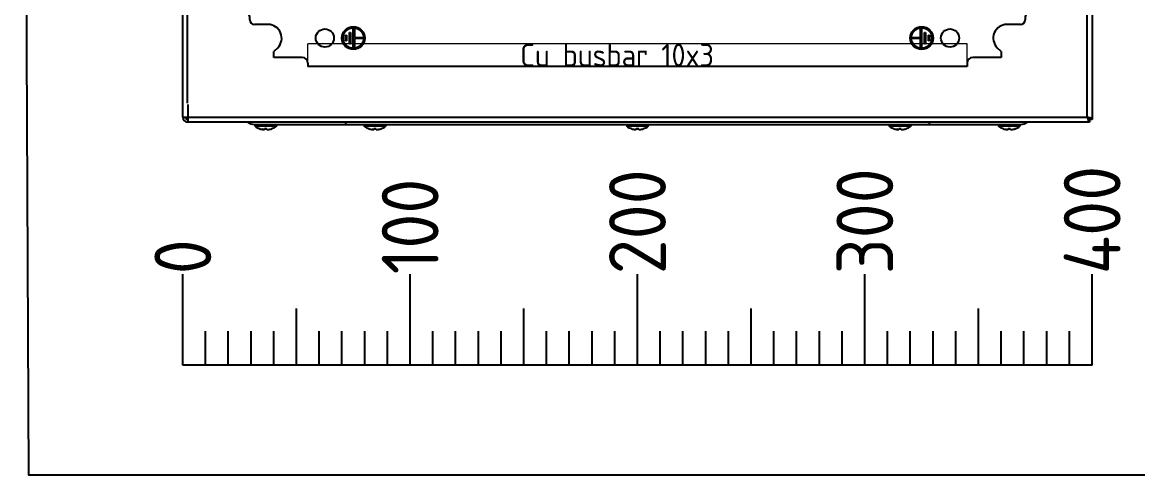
# Model space of a CAD drawing. Header units: millimetres. Extents: x 46697 to 52144, y 25488 to 34806.
# Drawn here: x 47978.3 to 48468.9, y 29307.1 to 29506.3 of the extents above; entities that cross this region are included whole.
import ezdxf
from ezdxf.enums import TextEntityAlignment as Align

# ---------------------------------------------------------------- set-up
doc = ezdxf.new("R2010")
doc.units = ezdxf.units.MM
doc.layers.add('! NO PLOT !', color=7, linetype='Continuous', true_color=0xff75dd, plot=False)
doc.layers.add('000-PI-Oprema', color=30, linetype='Continuous', lineweight=5)
doc.layers.add('000-PI-ORMAR', color=51, linetype='Continuous')
doc.layers.add('AUT_TEXT', color=7, linetype='Continuous')
doc.styles.add('PI0', font='isocpeur.ttf', dxfattribs={"width": 0.9})

# ---------------------------------------------------------------- blocks, each defined once
blk = doc.blocks.new('*U257')
at = {"layer": '000-PI-Oprema', "ltscale": 0.25}
for p, q in [((0, -3), (0, 7)), ((290, 7), (0, 7)), ((290, -3), (290, 7)), ((290, -3), (0, -3))]:
    blk.add_line(p, q, dxfattribs=at)
blk = doc.blocks.new('NSYMM43')
at = {"layer": '000-PI-ORMAR'}
for p, q in [((50834.11, 29694.11), (51033.11, 29694.11)), ((50829.11, 29689.61), (50829.61, 29689.61)), ((51037.61, 29689.61), (51038.11, 29689.61)), ((50827.11, 29681.61), (50827.11, 29687.61)), ((51040.11, 29687.61), (51040.11, 29681.61)), ((50812.61, 29666.61), (50812.61, 29679.11)), ((50812.61, 29679.11), (50815.13, 29679.11)), ((50816.87, 29677.36), (50815.13, 29679.11)), ((51052.1, 29679.11), (51050.36, 29677.36)), ((51052.1, 29679.11), (51054.61, 29679.11)), ((51054.61, 29679.11), (51054.61, 29666.61)), ((50808.61, 29374.11), (50808.61, 29664.11)), ((50810.11, 29664.11), (50808.61, 29664.11)), ((51057.11, 29664.11), (51058.61, 29664.11)), ((51058.61, 29664.11), (51058.61, 29374.11)), ((50818.61, 29645.36), (50818.61, 29645.86)), ((50818.61, 29645.86), (50823.61, 29645.86)), ((50823.61, 29645.36), (50818.61, 29645.36)), ((50819.86, 29647.11), (50819.86, 29647.61)), ((50819.86, 29647.61), (50822.36, 29647.61)), ((50822.36, 29647.11), (50819.86, 29647.11)), ((50822.36, 29647.61), (50822.36, 29647.11)), ((50823.61, 29645.86), (50823.61, 29645.36)), ((51043.61, 29645.36), (51043.61, 29645.86)), ((51043.61, 29645.86), (51048.61, 29645.86)), ((51048.61, 29645.36), (51043.61, 29645.36)), ((51044.86, 29647.11), (51044.86, 29647.61)), ((51044.86, 29647.61), (51047.36, 29647.61)), ((51047.36, 29647.11), (51044.86, 29647.11)), ((51047.36, 29647.61), (51047.36, 29647.11)), ((51048.61, 29645.86), (51048.61, 29645.36)), ((50817.11, 29643.61), (50817.11, 29644.11)), ((50817.11, 29644.11), (50825.11, 29644.11)), ((50820.86, 29643.61), (50817.11, 29643.61)), ((50820.86, 29640.11), (50820.86, 29643.61)), ((50821.36, 29640.11), (50820.86, 29640.11)), ((50821.36, 29643.61), (50821.36, 29640.11)), ((50825.11, 29643.61), (50821.36, 29643.61)), ((50825.11, 29644.11), (50825.11, 29643.61)), ((51042.11, 29643.61), (51042.11, 29644.11)), ((51042.11, 29644.11), (51050.11, 29644.11)), ((51045.86, 29643.61), (51042.11, 29643.61)), ((51045.86, 29640.11), (51045.86, 29643.61)), ((51046.36, 29640.11), (51045.86, 29640.11)), ((51046.36, 29643.61), (51046.36, 29640.11)), ((51050.11, 29643.61), (51046.36, 29643.61)), ((51050.11, 29644.11), (51050.11, 29643.61)), ((50817.11, 29394.11), (50817.11, 29394.61)), ((50817.11, 29394.61), (50820.86, 29394.61)), ((50820.86, 29398.11), (50821.36, 29398.11)), ((50820.86, 29394.61), (50820.86, 29398.11)), ((50821.36, 29398.11), (50821.36, 29394.61)), ((50821.36, 29394.61), (50825.11, 29394.61)), ((50825.11, 29394.61), (50825.11, 29394.11)), ((51042.11, 29394.61), (51045.86, 29394.61)), ((51042.11, 29394.11), (51042.11, 29394.61)), ((51045.86, 29398.11), (51046.36, 29398.11)), ((51045.86, 29394.61), (51045.86, 29398.11)), ((51046.36, 29398.11), (51046.36, 29394.61)), ((51046.36, 29394.61), (51050.11, 29394.61)), ((51050.11, 29394.61), (51050.11, 29394.11)), ((50825.11, 29394.11), (50817.11, 29394.11)), ((50818.61, 29392.36), (50818.61, 29392.86)), ((50818.61, 29392.86), (50823.61, 29392.86)), ((50823.61, 29392.36), (50818.61, 29392.36)), ((50819.86, 29391.11), (50822.36, 29391.11)), ((50819.86, 29390.61), (50819.86, 29391.11)), ((50822.36, 29390.61), (50819.86, 29390.61)), ((50822.36, 29391.11), (50822.36, 29390.61)), ((50823.61, 29392.86), (50823.61, 29392.36)), ((51050.11, 29394.11), (51042.11, 29394.11)), ((51043.61, 29392.86), (51048.61, 29392.86)), ((51043.61, 29392.36), (51043.61, 29392.86)), ((51048.61, 29392.36), (51043.61, 29392.36)), ((51044.86, 29391.11), (51047.36, 29391.11)), ((51044.86, 29390.61), (51044.86, 29391.11)), ((51047.36, 29390.61), (51044.86, 29390.61)), ((51047.36, 29391.11), (51047.36, 29390.61)), ((51048.61, 29392.86), (51048.61, 29392.36)), ((50810.11, 29374.11), (50808.61, 29374.11)), ((50812.61, 29359.11), (50812.61, 29371.61)), ((51054.61, 29371.61), (51054.61, 29359.11)), ((51057.11, 29374.11), (51058.61, 29374.11)), ((50815.13, 29359.11), (50816.87, 29360.85)), ((51050.36, 29360.85), (51052.1, 29359.11)), ((50815.13, 29359.11), (50812.61, 29359.11)), ((50827.11, 29350.61), (50827.11, 29356.61)), ((51040.11, 29356.61), (51040.11, 29350.61)), ((51054.61, 29359.11), (51052.1, 29359.11)), ((50829.61, 29348.61), (50829.11, 29348.61)), ((51038.11, 29348.61), (51037.61, 29348.61)), ((51033.11, 29344.11), (50834.11, 29344.11))]:
    blk.add_line(p, q, dxfattribs=at)
for centre, radius in [((50821.11, 29656.61), 4), ((51046.11, 29656.61), 4), ((50821.11, 29644.11), 5), ((50821.11, 29644.11), 4.5), ((51046.11, 29644.11), 5), ((51046.11, 29644.11), 4.5), ((50821.11, 29394.11), 5), ((50821.11, 29394.11), 4.5), ((51046.11, 29394.11), 5), ((51046.11, 29394.11), 4.5), ((50821.11, 29381.61), 4), ((51046.11, 29381.61), 4)]:
    blk.add_circle(centre, radius, dxfattribs=at)
for centre, radius, start, end in [((50829.61, 29694.11), 4.5, 270, 0), ((51037.61, 29694.11), 4.5, 180, 270), ((50829.11, 29687.61), 2, 90, 180), ((51038.11, 29687.61), 2, 0, 90), ((50821.11, 29681.61), 6, 225, 0), ((51046.11, 29681.61), 6, 180, 315), ((50810.11, 29666.61), 2.5, 270, 0), ((51057.11, 29666.61), 2.5, 180, 270), ((50810.11, 29371.61), 2.5, 0, 90), ((51057.11, 29371.61), 2.5, 90, 180), ((50821.11, 29356.61), 6, 0, 135), ((51046.11, 29356.61), 6, 45, 180), ((50829.11, 29350.61), 2, 180, 270), ((51038.11, 29350.61), 2, 270, 0), ((50829.61, 29344.11), 4.5, 0, 90), ((51037.61, 29344.11), 4.5, 90, 180)]:
    blk.add_arc(centre, radius, start, end, dxfattribs=at)

msp = doc.modelspace()

# ---------------------------------------------------------------- linework, layer by layer
at = {"layer": '! NO PLOT !', "ltscale": 0.25}
msp.add_lwpolyline([(47978.26, 29900.13), (47981.04, 29307.11), (48606.24, 29307.11), (48606.24, 29582.36), (48731.17, 29582.36), (48731.17, 29902.91), (47978.26, 29900.13)], dxfattribs=at)
at = {"color": 7}
for p, q in [((48048.88, 29355.35), (48048.88, 29395.35)), ((48148.88, 29355.35), (48148.88, 29395.35)), ((48248.88, 29355.35), (48248.88, 29395.35)), ((48248.88, 29355.35), (48248.88, 29395.35)), ((48248.88, 29355.35), (48248.88, 29395.35)), ((48248.88, 29355.35), (48248.88, 29395.35)), ((48248.88, 29355.35), (48248.88, 29395.35)), ((48248.88, 29355.35), (48248.88, 29395.35)), ((48248.88, 29355.35), (48248.88, 29395.35)), ((48248.88, 29355.35), (48248.88, 29395.35)), ((48348.88, 29355.35), (48348.88, 29395.35)), ((48448.88, 29355.35), (48448.88, 29395.35)), ((48098.88, 29355.35), (48098.88, 29380.35)), ((48198.88, 29355.35), (48198.88, 29380.35)), ((48298.88, 29355.35), (48298.88, 29380.35)), ((48398.88, 29355.35), (48398.88, 29380.35)), ((48058.88, 29355.35), (48058.88, 29370.35)), ((48068.88, 29355.35), (48068.88, 29370.35)), ((48078.88, 29355.35), (48078.88, 29370.35)), ((48088.88, 29355.35), (48088.88, 29370.35)), ((48108.88, 29355.35), (48108.88, 29370.35)), ((48118.88, 29355.35), (48118.88, 29370.35)), ((48128.88, 29355.35), (48128.88, 29370.35)), ((48138.88, 29355.35), (48138.88, 29370.35)), ((48158.88, 29355.35), (48158.88, 29370.35)), ((48168.88, 29355.35), (48168.88, 29370.35)), ((48178.88, 29355.35), (48178.88, 29370.35)), ((48188.88, 29355.35), (48188.88, 29370.35)), ((48208.88, 29355.35), (48208.88, 29370.35)), ((48218.88, 29355.35), (48218.88, 29370.35)), ((48228.88, 29355.35), (48228.88, 29370.35)), ((48238.88, 29355.35), (48238.88, 29370.35)), ((48258.88, 29355.35), (48258.88, 29370.35)), ((48268.88, 29355.35), (48268.88, 29370.35)), ((48278.88, 29355.35), (48278.88, 29370.35)), ((48288.88, 29355.35), (48288.88, 29370.35)), ((48308.88, 29355.35), (48308.88, 29370.35)), ((48318.88, 29355.35), (48318.88, 29370.35)), ((48328.88, 29355.35), (48328.88, 29370.35)), ((48338.88, 29355.35), (48338.88, 29370.35)), ((48358.88, 29355.35), (48358.88, 29370.35)), ((48368.88, 29355.35), (48368.88, 29370.35)), ((48378.88, 29355.35), (48378.88, 29370.35)), ((48388.88, 29355.35), (48388.88, 29370.35)), ((48408.88, 29355.35), (48408.88, 29370.35)), ((48418.88, 29355.35), (48418.88, 29370.35)), ((48428.88, 29355.35), (48428.88, 29370.35)), ((48438.88, 29355.35), (48438.88, 29370.35)), ((48448.88, 29355.35), (48048.88, 29355.35))]:
    msp.add_line(p, q, dxfattribs=at)
at = {"layer": '000-PI-ORMAR'}
for p, q in [((48048.88, 29464.54), (48048.88, 29760.14)), ((48446.68, 29464.54), (48446.68, 29762.34)), ((48448.88, 29760.14), (48448.88, 29463.54)), ((48050.88, 29470.64), (48050.88, 29753.64)), ((48051.08, 29470.03), (48051.08, 29462.34)), ((48048.88, 29464.54), (48446.68, 29464.54)), ((48447.03, 29464.19), (48446.67, 29464.55)), ((48447, 29464.23), (48447.53, 29463.7)), ((48447.53, 29463.69), (48447.03, 29464.19)), ((48447.31, 29463.72), (48447.53, 29463.69)), ((48447.53, 29463.7), (48447.5, 29463.92)), ((48447.54, 29463.54), (48447.53, 29463.7)), ((48447.53, 29463.69), (48447.68, 29463.68)), ((48448.88, 29463.54), (48447.68, 29463.54)), ((48447.68, 29463.54), (48447.68, 29462.34)), ((48447.68, 29462.34), (48051.08, 29462.34)), ((48080.26, 29461.34), (48417.5, 29461.34)), ((48080.63, 29460.94), (48080.63, 29460.64)), ((48080.81, 29460.94), (48080.63, 29460.94)), ((48080.63, 29460.64), (48090.13, 29460.64)), ((48090.05, 29460.48), (48080.71, 29460.48)), ((48080.84, 29461.03), (48080.86, 29461.34)), ((48081.18, 29461.03), (48083.15, 29461.03)), ((48083.06, 29460.94), (48081.23, 29460.94)), ((48082.83, 29459.39), (48082.77, 29459.39)), ((48082.83, 29459.38), (48082.86, 29459.38)), ((48083.15, 29461.03), (48083.21, 29461.34)), ((48083.98, 29461.03), (48083.93, 29461.34)), ((48083.98, 29461.03), (48086.77, 29461.03)), ((48086.67, 29460.94), (48084.08, 29460.94)), ((48084.56, 29459.05), (48084.56, 29459.05)), ((48084.56, 29459.05), (48084.56, 29459.05)), ((48084.56, 29459.05), (48084.56, 29459.02)), ((48084.56, 29459.04), (48084.56, 29459.04)), ((48084.56, 29459.04), (48084.56, 29459.04)), ((48084.66, 29459.03), (48084.67, 29459.02)), ((48084.72, 29459.02), (48084.67, 29459.02)), ((48084.72, 29459.02), (48084.71, 29459.02)), ((48084.73, 29459.01), (48084.72, 29459.02)), ((48084.86, 29459.39), (48084.86, 29459.02)), ((48084.86, 29459.38), (48085.18, 29459.38)), ((48085.18, 29459.38), (48085.58, 29459.38)), ((48085.58, 29459.38), (48085.89, 29459.38)), ((48085.88, 29459.38), (48085.89, 29459.38)), ((48085.89, 29459.02), (48085.89, 29459.39)), ((48086.2, 29459.04), (48086.2, 29459.02)), ((48086.2, 29459.04), (48086.2, 29459.04)), ((48086.2, 29459.04), (48086.2, 29459.04)), ((48086.2, 29459.01), (48086.2, 29459.02)), ((48086.77, 29461.03), (48086.83, 29461.34)), ((48087.6, 29461.03), (48087.55, 29461.34)), ((48087.6, 29461.03), (48089.58, 29461.03)), ((48089.53, 29460.94), (48087.69, 29460.94)), ((48087.89, 29459.38), (48087.92, 29459.38)), ((48087.98, 29459.39), (48087.93, 29459.39)), ((48089.92, 29461.03), (48089.9, 29461.34)), ((48090.13, 29460.94), (48089.95, 29460.94)), ((48090.13, 29460.94), (48090.13, 29460.64)), ((48120.38, 29462.34), (48120.38, 29461.34)), ((48128.81, 29460.94), (48128.63, 29460.94)), ((48128.63, 29460.94), (48128.63, 29460.64)), ((48128.63, 29460.64), (48138.13, 29460.64)), ((48138.05, 29460.48), (48128.71, 29460.48)), ((48128.84, 29461.03), (48128.86, 29461.34)), ((48129.18, 29461.03), (48131.15, 29461.03)), ((48131.06, 29460.94), (48129.23, 29460.94)), ((48130.83, 29459.39), (48130.77, 29459.39)), ((48130.83, 29459.38), (48130.86, 29459.38)), ((48131.15, 29461.03), (48131.21, 29461.34)), ((48131.98, 29461.03), (48131.93, 29461.34)), ((48131.98, 29461.03), (48134.77, 29461.03)), ((48134.67, 29460.94), (48132.08, 29460.94)), ((48132.56, 29459.05), (48132.56, 29459.05)), ((48132.56, 29459.05), (48132.56, 29459.05)), ((48132.56, 29459.05), (48132.56, 29459.02)), ((48132.56, 29459.04), (48132.56, 29459.04)), ((48132.56, 29459.04), (48132.56, 29459.04)), ((48132.66, 29459.03), (48132.67, 29459.02)), ((48132.69, 29459.02), (48132.67, 29459.02)), ((48132.72, 29459.02), (48132.69, 29459.02)), ((48132.73, 29459.01), (48132.72, 29459.02)), ((48132.86, 29459.39), (48132.86, 29459.02)), ((48132.86, 29459.38), (48133.18, 29459.38)), ((48133.18, 29459.38), (48133.58, 29459.38)), ((48133.58, 29459.38), (48133.89, 29459.38)), ((48133.88, 29459.38), (48133.89, 29459.38)), ((48133.89, 29459.02), (48133.89, 29459.39)), ((48134.2, 29459.04), (48134.2, 29459.02)), ((48134.2, 29459.04), (48134.2, 29459.04)), ((48134.2, 29459.04), (48134.2, 29459.04)), ((48134.2, 29459.01), (48134.2, 29459.02)), ((48134.77, 29461.03), (48134.83, 29461.34)), ((48135.6, 29461.03), (48135.55, 29461.34)), ((48135.6, 29461.03), (48137.58, 29461.03)), ((48137.53, 29460.94), (48135.69, 29460.94)), ((48135.89, 29459.38), (48135.92, 29459.38)), ((48135.98, 29459.39), (48135.93, 29459.39)), ((48137.92, 29461.03), (48137.9, 29461.34)), ((48138.13, 29460.94), (48137.95, 29460.94)), ((48138.13, 29460.94), (48138.13, 29460.64)), ((48244.31, 29460.94), (48244.13, 29460.94)), ((48244.13, 29460.94), (48244.13, 29460.64)), ((48244.13, 29460.64), (48253.63, 29460.64)), ((48253.55, 29460.48), (48244.21, 29460.48)), ((48244.34, 29461.03), (48244.36, 29461.34)), ((48244.68, 29461.03), (48246.65, 29461.03)), ((48246.56, 29460.94), (48244.73, 29460.94)), ((48246.33, 29459.39), (48246.27, 29459.39)), ((48246.33, 29459.38), (48246.36, 29459.38)), ((48246.65, 29461.03), (48246.71, 29461.34)), ((48247.48, 29461.03), (48247.43, 29461.34)), ((48247.48, 29461.03), (48250.27, 29461.03)), ((48250.17, 29460.94), (48247.58, 29460.94)), ((48248.06, 29459.05), (48248.06, 29459.05)), ((48248.06, 29459.05), (48248.06, 29459.05)), ((48248.06, 29459.05), (48248.06, 29459.02)), ((48248.06, 29459.04), (48248.06, 29459.04)), ((48248.06, 29459.04), (48248.06, 29459.04)), ((48248.16, 29459.03), (48248.17, 29459.02)), ((48248.19, 29459.02), (48248.17, 29459.02)), ((48248.22, 29459.02), (48248.19, 29459.02)), ((48248.23, 29459.01), (48248.22, 29459.02)), ((48248.36, 29459.39), (48248.36, 29459.02)), ((48248.36, 29459.38), (48248.68, 29459.38)), ((48248.68, 29459.38), (48249.08, 29459.38)), ((48249.08, 29459.38), (48249.39, 29459.38)), ((48249.39, 29459.02), (48249.39, 29459.39)), ((48249.7, 29459.04), (48249.7, 29459.04)), ((48249.7, 29459.04), (48249.7, 29459.04)), ((48249.7, 29459.04), (48249.7, 29459.02)), ((48249.7, 29459.01), (48249.7, 29459.02)), ((48250.27, 29461.03), (48250.33, 29461.34)), ((48251.1, 29461.03), (48251.05, 29461.34)), ((48251.1, 29461.03), (48253.08, 29461.03)), ((48253.03, 29460.94), (48251.19, 29460.94)), ((48251.39, 29459.38), (48251.42, 29459.38)), ((48251.48, 29459.39), (48251.43, 29459.39)), ((48253.42, 29461.03), (48253.4, 29461.34)), ((48253.63, 29460.94), (48253.45, 29460.94)), ((48253.63, 29460.94), (48253.63, 29460.64)), ((48359.81, 29460.94), (48359.63, 29460.94)), ((48359.63, 29460.94), (48359.63, 29460.64)), ((48359.63, 29460.64), (48369.13, 29460.64)), ((48369.05, 29460.48), (48359.71, 29460.48)), ((48359.84, 29461.03), (48359.86, 29461.34)), ((48360.18, 29461.03), (48362.15, 29461.03)), ((48362.06, 29460.94), (48360.23, 29460.94)), ((48361.83, 29459.39), (48361.77, 29459.39)), ((48361.83, 29459.38), (48361.86, 29459.38)), ((48362.15, 29461.03), (48362.21, 29461.34)), ((48362.98, 29461.03), (48362.93, 29461.34)), ((48362.98, 29461.03), (48365.77, 29461.03)), ((48365.67, 29460.94), (48363.08, 29460.94)), ((48363.56, 29459.05), (48363.56, 29459.05)), ((48363.56, 29459.05), (48363.56, 29459.05)), ((48363.56, 29459.05), (48363.56, 29459.02)), ((48363.56, 29459.04), (48363.56, 29459.04)), ((48363.56, 29459.04), (48363.56, 29459.04)), ((48363.66, 29459.03), (48363.67, 29459.02)), ((48363.69, 29459.02), (48363.67, 29459.02)), ((48363.72, 29459.02), (48363.69, 29459.02)), ((48363.73, 29459.01), (48363.72, 29459.02)), ((48363.86, 29459.39), (48363.86, 29459.02)), ((48363.86, 29459.38), (48364.18, 29459.38)), ((48364.18, 29459.38), (48364.58, 29459.38)), ((48364.58, 29459.38), (48364.89, 29459.38)), ((48364.88, 29459.38), (48364.89, 29459.38)), ((48364.89, 29459.02), (48364.89, 29459.39)), ((48365.2, 29459.04), (48365.2, 29459.04)), ((48365.2, 29459.04), (48365.2, 29459.04)), ((48365.2, 29459.04), (48365.2, 29459.02)), ((48365.2, 29459.01), (48365.2, 29459.02)), ((48365.77, 29461.03), (48365.83, 29461.34)), ((48366.6, 29461.03), (48366.55, 29461.34)), ((48366.6, 29461.03), (48368.58, 29461.03)), ((48368.53, 29460.94), (48366.69, 29460.94)), ((48366.89, 29459.38), (48366.92, 29459.38)), ((48366.98, 29459.39), (48366.93, 29459.39)), ((48368.92, 29461.03), (48368.9, 29461.34)), ((48369.13, 29460.94), (48368.95, 29460.94)), ((48369.13, 29460.94), (48369.13, 29460.64)), ((48377.38, 29461.34), (48377.38, 29462.34)), ((48407.81, 29460.94), (48407.63, 29460.94)), ((48407.63, 29460.94), (48407.63, 29460.64)), ((48407.63, 29460.64), (48417.13, 29460.64)), ((48417.05, 29460.48), (48407.71, 29460.48)), ((48407.84, 29461.03), (48407.86, 29461.34)), ((48408.18, 29461.03), (48410.15, 29461.03)), ((48410.06, 29460.94), (48408.23, 29460.94)), ((48409.83, 29459.39), (48409.77, 29459.39)), ((48409.83, 29459.38), (48409.86, 29459.38)), ((48410.15, 29461.03), (48410.21, 29461.34)), ((48410.98, 29461.03), (48410.93, 29461.34)), ((48410.98, 29461.03), (48413.77, 29461.03)), ((48413.67, 29460.94), (48411.08, 29460.94)), ((48411.56, 29459.05), (48411.56, 29459.05)), ((48411.56, 29459.05), (48411.56, 29459.05)), ((48411.56, 29459.05), (48411.56, 29459.02)), ((48411.56, 29459.04), (48411.56, 29459.04)), ((48411.56, 29459.04), (48411.56, 29459.04)), ((48411.66, 29459.03), (48411.67, 29459.02)), ((48411.69, 29459.02), (48411.67, 29459.02)), ((48411.72, 29459.02), (48411.69, 29459.02)), ((48411.73, 29459.01), (48411.72, 29459.02)), ((48411.86, 29459.39), (48411.86, 29459.02)), ((48411.86, 29459.38), (48412.18, 29459.38)), ((48412.18, 29459.38), (48412.58, 29459.38)), ((48412.58, 29459.38), (48412.89, 29459.38)), ((48412.88, 29459.38), (48412.89, 29459.38)), ((48412.89, 29459.02), (48412.89, 29459.39)), ((48413.2, 29459.04), (48413.2, 29459.04)), ((48413.2, 29459.04), (48413.2, 29459.04)), ((48413.2, 29459.04), (48413.2, 29459.02)), ((48413.2, 29459.01), (48413.2, 29459.02)), ((48413.77, 29461.03), (48413.83, 29461.34)), ((48414.6, 29461.03), (48414.55, 29461.34)), ((48414.6, 29461.03), (48416.58, 29461.03)), ((48416.53, 29460.94), (48414.69, 29460.94)), ((48414.89, 29459.38), (48414.92, 29459.38)), ((48414.89, 29459.38), (48414.9, 29459.38)), ((48414.98, 29459.39), (48414.93, 29459.39)), ((48416.92, 29461.03), (48416.9, 29461.34)), ((48417.13, 29460.94), (48416.95, 29460.94)), ((48417.13, 29460.94), (48417.13, 29460.64))]:
    msp.add_line(p, q, dxfattribs=at)
for centre, radius, start, end in [((48051.08, 29464.54), 2.2, 180, 270), ((48051.08, 29464.54), 1, 180, 270), ((48080.26, 29465.84), 4.5, 232.7887, 270), ((48080.83, 29460.64), 0.2, 180, 233.508), ((48085.38, 29466.8), 7.85, 233.5078, 250.6115), ((48205.27, 29471.76), 124.55, 184.7967, 184.9432), ((48082.84, 29459.58), 0.201, 250.6573, 266.5161), ((48085.38, 29466.8), 7.83, 251.002, 262.9643), ((48082.84, 29459.58), 0.198, 266.533, 268.3292), ((48083.06, 29461.03), 0.0867, 270.0502, 282.7298), ((48085.17, 29462), 3.04, 255.8012, 258.344), ((48084.64, 29462.92), 3.9, 266.7408, 267.4048), ((48084.64, 29462.92), 3.9, 267.4048, 268.0768), ((48084.64, 29462.92), 3.91, 268.0768, 268.7569), ((48085.61, 29464.15), 5.21, 258.3879, 260.1193), ((48085.6, 29464.17), 5.24, 258.6072, 259.7973), ((48084.64, 29462.95), 3.93, 271.2424, 273.2486), ((48085.38, 29376.92), 82.47, 89.6422, 90.3578), ((48086.12, 29462.95), 3.93, 266.7514, 268.7576), ((48085.38, 29466.82), 7.83, 274.782, 275.2036), ((48085.16, 29464.17), 5.23, 280.2031, 281.4046), ((48085.06, 29464.66), 5.73, 281.5065, 285.8691), ((48086.12, 29462.92), 3.91, 271.2431, 271.914), ((48086.12, 29462.92), 3.9, 271.914, 272.5861), ((48086.12, 29462.92), 3.9, 272.586, 273.2592), ((48085.38, 29466.8), 7.83, 277.0357, 288.998), ((48087.69, 29461.03), 0.0868, 257.2509, 269.951), ((48087.92, 29459.58), 0.197, 265.4325, 271.6374), ((48087.92, 29459.58), 0.198, 271.6695, 273.4668), ((48087.92, 29459.58), 0.201, 273.4837, 289.3425), ((48085.38, 29466.8), 7.85, 289.3885, 306.492), ((47964.97, 29471.8), 125.07, 355.0572, 355.2031), ((48089.93, 29460.64), 0.2, 306.492, 0), ((48128.83, 29460.64), 0.2, 180, 233.508), ((48133.38, 29466.8), 7.85, 233.5078, 250.6115), ((48253.27, 29471.76), 124.55, 184.7967, 184.9432), ((48130.84, 29459.58), 0.201, 250.6573, 266.5161), ((48133.38, 29466.8), 7.83, 251.002, 262.9643), ((48130.84, 29459.58), 0.198, 266.533, 268.3292), ((48131.06, 29461.03), 0.0867, 270.0502, 282.7298), ((48133.17, 29462), 3.04, 255.8012, 258.344), ((48132.64, 29462.92), 3.9, 266.7408, 267.4048), ((48132.64, 29462.92), 3.9, 267.4048, 268.0768), ((48132.64, 29462.92), 3.91, 268.0768, 268.7569), ((48133.61, 29464.15), 5.21, 258.3879, 260.1193), ((48133.6, 29464.17), 5.24, 258.6072, 259.7973), ((48132.64, 29462.95), 3.93, 271.2424, 273.2486), ((48133.38, 29376.92), 82.47, 89.6422, 90.3578), ((48134.12, 29462.95), 3.93, 266.7514, 268.7576), ((48133.38, 29466.82), 7.83, 274.782, 275.2036), ((48133.16, 29464.17), 5.23, 280.2031, 281.4046), ((48133.06, 29464.66), 5.73, 281.5065, 285.8691), ((48134.12, 29462.92), 3.91, 271.2431, 271.914), ((48134.12, 29462.92), 3.9, 271.914, 272.5861), ((48134.12, 29462.92), 3.9, 272.586, 273.2592), ((48133.38, 29466.8), 7.83, 277.0357, 288.998), ((48135.69, 29461.03), 0.0868, 257.2509, 269.951), ((48135.92, 29459.58), 0.197, 265.4325, 271.6374), ((48135.92, 29459.58), 0.198, 271.6695, 273.4668), ((48135.92, 29459.58), 0.201, 273.4837, 289.3425), ((48133.38, 29466.8), 7.85, 289.3885, 306.492), ((48012.97, 29471.8), 125.07, 355.0572, 355.2031), ((48137.93, 29460.64), 0.2, 306.492, 0), ((48244.33, 29460.64), 0.2, 180, 233.508), ((48248.88, 29466.8), 7.85, 233.5078, 250.6115), ((48368.77, 29471.76), 124.55, 184.7967, 184.9432), ((48246.34, 29459.58), 0.201, 250.6573, 266.5161), ((48248.88, 29466.8), 7.83, 251.002, 262.9643), ((48246.34, 29459.58), 0.198, 266.533, 268.3292), ((48246.56, 29461.03), 0.0867, 270.0502, 282.7298), ((48248.67, 29462), 3.04, 255.8012, 258.344), ((48248.14, 29462.92), 3.9, 266.7408, 267.4048), ((48248.14, 29462.92), 3.9, 267.4048, 268.0768), ((48248.14, 29462.92), 3.91, 268.0768, 268.7569), ((48249.11, 29464.15), 5.21, 258.3879, 260.1193), ((48249.1, 29464.17), 5.24, 258.6072, 259.7973), ((48248.14, 29462.95), 3.93, 271.2424, 273.2486), ((48248.88, 29376.92), 82.47, 89.6422, 90.3578), ((48249.62, 29462.95), 3.93, 266.7514, 268.7576), ((48248.88, 29466.82), 7.83, 274.782, 275.2036), ((48248.66, 29464.17), 5.23, 280.2031, 281.4046), ((48248.56, 29464.66), 5.73, 281.5065, 285.8691), ((48249.62, 29462.92), 3.91, 271.2431, 271.914), ((48249.62, 29462.92), 3.9, 271.914, 272.5861), ((48249.62, 29462.92), 3.9, 272.586, 273.2592), ((48248.88, 29466.8), 7.83, 277.0357, 288.998), ((48251.19, 29461.03), 0.0868, 257.2509, 269.951), ((48251.42, 29459.58), 0.197, 265.4325, 271.6374), ((48251.42, 29459.58), 0.198, 271.6695, 273.4668), ((48251.42, 29459.58), 0.201, 273.4837, 289.3425), ((48248.88, 29466.8), 7.85, 289.3885, 306.492), ((48128.47, 29471.8), 125.07, 355.0572, 355.2031), ((48253.43, 29460.64), 0.2, 306.492, 0), ((48359.83, 29460.64), 0.2, 180, 233.508), ((48364.38, 29466.8), 7.85, 233.5078, 250.6115), ((48484.27, 29471.76), 124.55, 184.7967, 184.9432), ((48361.84, 29459.58), 0.201, 250.6573, 266.5161), ((48364.38, 29466.8), 7.83, 251.002, 262.9643), ((48361.84, 29459.58), 0.198, 266.533, 268.3292), ((48362.06, 29461.03), 0.0867, 270.0502, 282.7298), ((48364.17, 29462), 3.04, 255.8012, 258.344), ((48363.64, 29462.92), 3.9, 266.7408, 267.4048), ((48363.64, 29462.92), 3.9, 267.4048, 268.0768), ((48363.64, 29462.92), 3.91, 268.0768, 268.7569), ((48364.61, 29464.15), 5.21, 258.3879, 260.1193), ((48364.6, 29464.17), 5.24, 258.6072, 259.7973), ((48363.64, 29462.95), 3.93, 271.2424, 273.2486), ((48364.38, 29376.92), 82.47, 89.6422, 90.3578), ((48365.12, 29462.95), 3.93, 266.7514, 268.7576), ((48364.38, 29466.82), 7.83, 274.782, 275.2036), ((48364.16, 29464.17), 5.23, 280.2031, 281.4046), ((48364.06, 29464.66), 5.73, 281.5065, 285.8691), ((48365.12, 29462.92), 3.91, 271.2431, 271.914), ((48365.12, 29462.92), 3.9, 271.914, 272.5861), ((48365.12, 29462.92), 3.9, 272.586, 273.2592), ((48364.38, 29466.8), 7.83, 277.0357, 288.998), ((48366.69, 29461.03), 0.0868, 257.2509, 269.951), ((48366.92, 29459.58), 0.197, 265.4325, 271.6374), ((48366.92, 29459.58), 0.198, 271.6695, 273.4668), ((48366.92, 29459.58), 0.201, 273.4837, 289.3425), ((48364.38, 29466.8), 7.85, 289.3885, 306.492), ((48243.97, 29471.8), 125.07, 355.0572, 355.2031), ((48368.93, 29460.64), 0.2, 306.492, 0), ((48407.83, 29460.64), 0.2, 180, 233.508), ((48412.38, 29466.8), 7.85, 233.5078, 250.6115), ((48532.27, 29471.76), 124.55, 184.7967, 184.9432), ((48409.84, 29459.58), 0.201, 250.6573, 266.5161), ((48412.38, 29466.8), 7.83, 251.002, 262.9643), ((48409.84, 29459.58), 0.198, 266.533, 268.3292), ((48410.06, 29461.03), 0.0867, 270.0502, 282.7298), ((48412.17, 29462), 3.04, 255.8012, 258.344), ((48411.64, 29462.92), 3.9, 266.7408, 267.4048), ((48411.64, 29462.92), 3.9, 267.4048, 268.0768), ((48411.64, 29462.92), 3.91, 268.0768, 268.7569), ((48412.61, 29464.15), 5.21, 258.3879, 260.1193), ((48412.6, 29464.17), 5.24, 258.6072, 259.7973), ((48411.64, 29462.95), 3.93, 271.2424, 273.2486), ((48412.38, 29376.92), 82.47, 89.6422, 90.3578), ((48413.12, 29462.95), 3.93, 266.7514, 268.7576), ((48412.38, 29466.82), 7.83, 274.782, 275.2036), ((48412.16, 29464.17), 5.23, 280.2031, 281.4046), ((48412.06, 29464.66), 5.73, 281.5065, 285.8691), ((48413.12, 29462.92), 3.91, 271.2431, 271.914), ((48413.12, 29462.92), 3.9, 271.914, 272.5861), ((48413.12, 29462.92), 3.9, 272.586, 273.2592), ((48412.38, 29466.8), 7.83, 277.0357, 288.998), ((48414.69, 29461.03), 0.0868, 257.2509, 269.951), ((48414.92, 29459.58), 0.197, 265.4325, 271.6374), ((48414.92, 29459.58), 0.198, 271.6695, 273.4668), ((48414.92, 29459.58), 0.201, 273.4837, 289.3425), ((48412.38, 29466.8), 7.85, 289.3885, 306.492), ((48291.97, 29471.8), 125.07, 355.0572, 355.2031), ((48416.93, 29460.64), 0.2, 306.492, 0), ((48417.5, 29465.84), 4.5, 270, 307.2113)]:
    msp.add_arc(centre, radius, start, end, dxfattribs=at)
for points, knots in [([(48446.68, 29464.54), (48446.92, 29464.39), (48447.32, 29464.16), (48447.68, 29463.74), (48447.68, 29463.54)], [0, 0, 0, 0, 0.599122, 1, 1, 1, 1]), ([(48447.68, 29463.54), (48447.49, 29463.54), (48447.06, 29463.9), (48446.83, 29464.3), (48446.68, 29464.54)], [0, 0, 0, 0, 0.400867, 1, 1, 1, 1]), ([(48446.68, 29464.54), (48446.71, 29464.43), (48446.83, 29464.01), (48446.96, 29463.59), (48447.07, 29463.28)], [0, 0, 0, 0, 0.263256, 1, 1, 1, 1]), ([(48447.94, 29464.15), (48447.85, 29464.19), (48447.43, 29464.33), (48447, 29464.45), (48446.68, 29464.54)], [0, 0, 0, 0, 0.230693, 1, 1, 1, 1]), ([(48447.07, 29463.28), (48447.15, 29463.04), (48447.26, 29462.71), (48447.55, 29462.34), (48447.68, 29462.34)], [0, 0, 0, 0, 0.656717, 1, 1, 1, 1]), ([(48448.88, 29463.54), (48448.88, 29463.68), (48448.51, 29463.96), (48448.18, 29464.07), (48447.94, 29464.15)], [0, 0, 0, 0, 0.343275, 1, 1, 1, 1]), ([(48080.81, 29460.94), (48080.81, 29460.94), (48080.82, 29460.95), (48080.82, 29460.96), (48080.83, 29460.97), (48080.84, 29461), (48080.84, 29461.02), (48080.84, 29461.03)], [0, 0, 0, 0, 0.123764, 0.216571, 0.333138, 0.633161, 1, 1, 1, 1]), ([(48081.18, 29461.03), (48081.18, 29461.02), (48081.18, 29461), (48081.19, 29460.97), (48081.2, 29460.96), (48081.22, 29460.95), (48081.23, 29460.94), (48081.23, 29460.94)], [0, 0, 0, 0, 0.327004, 0.541766, 0.722569, 0.871376, 1, 1, 1, 1]), ([(48083.08, 29460.95), (48083.1, 29460.95), (48083.14, 29460.97), (48083.15, 29461.01), (48083.15, 29461.03)], [0, 0, 0, 0, 0.482222, 1, 1, 1, 1]), ([(48083.98, 29461.03), (48083.99, 29461), (48084.01, 29460.96), (48084.06, 29460.94), (48084.08, 29460.94)], [0, 0, 0, 0, 0.505262, 1, 1, 1, 1]), ([(48084.56, 29459.05), (48084.51, 29459.06), (48084.32, 29459.1), (48084.13, 29459.15), (48083.99, 29459.19)], [0, 0, 0, 0, 0.244955, 1, 1, 1, 1]), ([(48083.99, 29459.19), (48084.02, 29459.18), (48084.17, 29459.12), (48084.31, 29459.07), (48084.42, 29459.05)], [0, 0, 0, 0, 0.246218, 1, 1, 1, 1]), ([(48086.2, 29459.02), (48086.24, 29459.03), (48086.38, 29459.06), (48086.52, 29459.11), (48086.62, 29459.14)], [0, 0, 0, 0, 0.254274, 1, 1, 1, 1]), ([(48086.67, 29460.94), (48086.7, 29460.94), (48086.74, 29460.96), (48086.77, 29461), (48086.77, 29461.03)], [0, 0, 0, 0, 0.494781, 1, 1, 1, 1]), ([(48087.6, 29461.03), (48087.6, 29461.01), (48087.62, 29460.97), (48087.66, 29460.95), (48087.67, 29460.95)], [0, 0, 0, 0, 0.517817, 1, 1, 1, 1]), ([(48089.53, 29460.94), (48089.53, 29460.94), (48089.54, 29460.95), (48089.56, 29460.96), (48089.57, 29460.99), (48089.57, 29461.01), (48089.58, 29461.03)], [0, 0, 0, 0, 0.174401, 0.333498, 0.526316, 1, 1, 1, 1]), ([(48089.92, 29461.03), (48089.92, 29461.02), (48089.92, 29461), (48089.93, 29460.97), (48089.93, 29460.96), (48089.94, 29460.95), (48089.94, 29460.94), (48089.95, 29460.94)], [0, 0, 0, 0, 0.366879, 0.666903, 0.783461, 0.876256, 1, 1, 1, 1]), ([(48128.81, 29460.94), (48128.81, 29460.94), (48128.82, 29460.95), (48128.82, 29460.96), (48128.83, 29460.97), (48128.84, 29461), (48128.84, 29461.02), (48128.84, 29461.03)], [0, 0, 0, 0, 0.123764, 0.216571, 0.333138, 0.633161, 1, 1, 1, 1]), ([(48129.18, 29461.03), (48129.18, 29461.02), (48129.18, 29461), (48129.19, 29460.97), (48129.2, 29460.96), (48129.22, 29460.95), (48129.23, 29460.94), (48129.23, 29460.94)], [0, 0, 0, 0, 0.327004, 0.541766, 0.722569, 0.871376, 1, 1, 1, 1]), ([(48131.08, 29460.95), (48131.1, 29460.95), (48131.14, 29460.97), (48131.15, 29461.01), (48131.15, 29461.03)], [0, 0, 0, 0, 0.482222, 1, 1, 1, 1]), ([(48131.98, 29461.03), (48131.99, 29461), (48132.01, 29460.96), (48132.06, 29460.94), (48132.08, 29460.94)], [0, 0, 0, 0, 0.505262, 1, 1, 1, 1]), ([(48132.56, 29459.05), (48132.51, 29459.06), (48132.32, 29459.1), (48132.13, 29459.15), (48131.99, 29459.19)], [0, 0, 0, 0, 0.244955, 1, 1, 1, 1]), ([(48131.99, 29459.19), (48132.02, 29459.18), (48132.17, 29459.12), (48132.31, 29459.07), (48132.42, 29459.05)], [0, 0, 0, 0, 0.246218, 1, 1, 1, 1]), ([(48134.2, 29459.02), (48134.24, 29459.03), (48134.38, 29459.06), (48134.52, 29459.11), (48134.62, 29459.14)], [0, 0, 0, 0, 0.254274, 1, 1, 1, 1]), ([(48134.67, 29460.94), (48134.7, 29460.94), (48134.74, 29460.96), (48134.77, 29461), (48134.77, 29461.03)], [0, 0, 0, 0, 0.494781, 1, 1, 1, 1]), ([(48135.6, 29461.03), (48135.6, 29461.01), (48135.62, 29460.97), (48135.66, 29460.95), (48135.67, 29460.95)], [0, 0, 0, 0, 0.517817, 1, 1, 1, 1]), ([(48137.53, 29460.94), (48137.53, 29460.94), (48137.54, 29460.95), (48137.56, 29460.96), (48137.57, 29460.99), (48137.57, 29461.01), (48137.58, 29461.03)], [0, 0, 0, 0, 0.174401, 0.333498, 0.526316, 1, 1, 1, 1]), ([(48137.92, 29461.03), (48137.92, 29461.02), (48137.92, 29461), (48137.93, 29460.97), (48137.93, 29460.96), (48137.94, 29460.95), (48137.94, 29460.94), (48137.95, 29460.94)], [0, 0, 0, 0, 0.366879, 0.666903, 0.783461, 0.876256, 1, 1, 1, 1]), ([(48244.31, 29460.94), (48244.31, 29460.94), (48244.32, 29460.95), (48244.32, 29460.96), (48244.33, 29460.97), (48244.34, 29461), (48244.34, 29461.02), (48244.34, 29461.03)], [0, 0, 0, 0, 0.123764, 0.216571, 0.333138, 0.633161, 1, 1, 1, 1]), ([(48244.68, 29461.03), (48244.68, 29461.02), (48244.68, 29461), (48244.69, 29460.97), (48244.7, 29460.96), (48244.72, 29460.95), (48244.73, 29460.94), (48244.73, 29460.94)], [0, 0, 0, 0, 0.327004, 0.541766, 0.722569, 0.871376, 1, 1, 1, 1]), ([(48246.58, 29460.95), (48246.6, 29460.95), (48246.64, 29460.97), (48246.65, 29461.01), (48246.65, 29461.03)], [0, 0, 0, 0, 0.482222, 1, 1, 1, 1]), ([(48247.48, 29461.03), (48247.49, 29461), (48247.51, 29460.96), (48247.56, 29460.94), (48247.58, 29460.94)], [0, 0, 0, 0, 0.505262, 1, 1, 1, 1]), ([(48248.06, 29459.05), (48248.01, 29459.06), (48247.82, 29459.1), (48247.63, 29459.15), (48247.49, 29459.19)], [0, 0, 0, 0, 0.244955, 1, 1, 1, 1]), ([(48247.49, 29459.19), (48247.52, 29459.18), (48247.67, 29459.12), (48247.81, 29459.07), (48247.92, 29459.05)], [0, 0, 0, 0, 0.246218, 1, 1, 1, 1]), ([(48249.7, 29459.02), (48249.74, 29459.03), (48249.88, 29459.06), (48250.02, 29459.11), (48250.12, 29459.14)], [0, 0, 0, 0, 0.254274, 1, 1, 1, 1]), ([(48250.17, 29460.94), (48250.2, 29460.94), (48250.24, 29460.96), (48250.27, 29461), (48250.27, 29461.03)], [0, 0, 0, 0, 0.494781, 1, 1, 1, 1]), ([(48251.1, 29461.03), (48251.1, 29461.01), (48251.12, 29460.97), (48251.16, 29460.95), (48251.17, 29460.95)], [0, 0, 0, 0, 0.517817, 1, 1, 1, 1]), ([(48253.03, 29460.94), (48253.03, 29460.94), (48253.04, 29460.95), (48253.06, 29460.96), (48253.07, 29460.99), (48253.07, 29461.01), (48253.08, 29461.03)], [0, 0, 0, 0, 0.174401, 0.333498, 0.526316, 1, 1, 1, 1]), ([(48253.42, 29461.03), (48253.42, 29461.02), (48253.42, 29461), (48253.43, 29460.97), (48253.43, 29460.96), (48253.44, 29460.95), (48253.44, 29460.94), (48253.45, 29460.94)], [0, 0, 0, 0, 0.366879, 0.666903, 0.783461, 0.876256, 1, 1, 1, 1]), ([(48359.81, 29460.94), (48359.81, 29460.94), (48359.82, 29460.95), (48359.82, 29460.96), (48359.83, 29460.97), (48359.84, 29461), (48359.84, 29461.02), (48359.84, 29461.03)], [0, 0, 0, 0, 0.123764, 0.216571, 0.333138, 0.633161, 1, 1, 1, 1]), ([(48360.18, 29461.03), (48360.18, 29461.02), (48360.18, 29461), (48360.19, 29460.97), (48360.2, 29460.96), (48360.22, 29460.95), (48360.23, 29460.94), (48360.23, 29460.94)], [0, 0, 0, 0, 0.327004, 0.541766, 0.722569, 0.871376, 1, 1, 1, 1]), ([(48362.08, 29460.95), (48362.1, 29460.95), (48362.14, 29460.97), (48362.15, 29461.01), (48362.15, 29461.03)], [0, 0, 0, 0, 0.482222, 1, 1, 1, 1]), ([(48362.98, 29461.03), (48362.99, 29461), (48363.01, 29460.96), (48363.06, 29460.94), (48363.08, 29460.94)], [0, 0, 0, 0, 0.505262, 1, 1, 1, 1]), ([(48363.56, 29459.05), (48363.51, 29459.06), (48363.32, 29459.1), (48363.13, 29459.15), (48362.99, 29459.19)], [0, 0, 0, 0, 0.244955, 1, 1, 1, 1]), ([(48362.99, 29459.19), (48363.02, 29459.18), (48363.17, 29459.12), (48363.31, 29459.07), (48363.42, 29459.05)], [0, 0, 0, 0, 0.246218, 1, 1, 1, 1]), ([(48365.2, 29459.02), (48365.24, 29459.03), (48365.38, 29459.06), (48365.52, 29459.11), (48365.62, 29459.14)], [0, 0, 0, 0, 0.254274, 1, 1, 1, 1]), ([(48365.67, 29460.94), (48365.7, 29460.94), (48365.74, 29460.96), (48365.77, 29461), (48365.77, 29461.03)], [0, 0, 0, 0, 0.494781, 1, 1, 1, 1]), ([(48366.6, 29461.03), (48366.6, 29461.01), (48366.62, 29460.97), (48366.66, 29460.95), (48366.67, 29460.95)], [0, 0, 0, 0, 0.517817, 1, 1, 1, 1]), ([(48368.53, 29460.94), (48368.53, 29460.94), (48368.54, 29460.95), (48368.56, 29460.96), (48368.57, 29460.99), (48368.57, 29461.01), (48368.58, 29461.03)], [0, 0, 0, 0, 0.174401, 0.333498, 0.526316, 1, 1, 1, 1]), ([(48368.92, 29461.03), (48368.92, 29461.02), (48368.92, 29461), (48368.93, 29460.97), (48368.93, 29460.96), (48368.94, 29460.95), (48368.94, 29460.94), (48368.95, 29460.94)], [0, 0, 0, 0, 0.366879, 0.666903, 0.783461, 0.876256, 1, 1, 1, 1]), ([(48407.81, 29460.94), (48407.81, 29460.94), (48407.82, 29460.95), (48407.82, 29460.96), (48407.83, 29460.97), (48407.84, 29461), (48407.84, 29461.02), (48407.84, 29461.03)], [0, 0, 0, 0, 0.123764, 0.216571, 0.333138, 0.633161, 1, 1, 1, 1]), ([(48408.18, 29461.03), (48408.18, 29461.02), (48408.18, 29461), (48408.19, 29460.97), (48408.2, 29460.96), (48408.22, 29460.95), (48408.23, 29460.94), (48408.23, 29460.94)], [0, 0, 0, 0, 0.327004, 0.541766, 0.722569, 0.871376, 1, 1, 1, 1]), ([(48410.08, 29460.95), (48410.1, 29460.95), (48410.14, 29460.97), (48410.15, 29461.01), (48410.15, 29461.03)], [0, 0, 0, 0, 0.482222, 1, 1, 1, 1]), ([(48410.98, 29461.03), (48410.99, 29461), (48411.01, 29460.96), (48411.06, 29460.94), (48411.08, 29460.94)], [0, 0, 0, 0, 0.505262, 1, 1, 1, 1]), ([(48411.56, 29459.05), (48411.51, 29459.06), (48411.32, 29459.1), (48411.13, 29459.15), (48410.99, 29459.19)], [0, 0, 0, 0, 0.244955, 1, 1, 1, 1]), ([(48410.99, 29459.19), (48411.02, 29459.18), (48411.17, 29459.12), (48411.31, 29459.07), (48411.42, 29459.05)], [0, 0, 0, 0, 0.246218, 1, 1, 1, 1]), ([(48413.2, 29459.02), (48413.24, 29459.03), (48413.38, 29459.06), (48413.52, 29459.11), (48413.62, 29459.14)], [0, 0, 0, 0, 0.254274, 1, 1, 1, 1]), ([(48413.67, 29460.94), (48413.7, 29460.94), (48413.74, 29460.96), (48413.77, 29461), (48413.77, 29461.03)], [0, 0, 0, 0, 0.494781, 1, 1, 1, 1]), ([(48414.6, 29461.03), (48414.6, 29461.01), (48414.62, 29460.97), (48414.66, 29460.95), (48414.67, 29460.95)], [0, 0, 0, 0, 0.517817, 1, 1, 1, 1]), ([(48416.53, 29460.94), (48416.53, 29460.94), (48416.54, 29460.95), (48416.56, 29460.96), (48416.57, 29460.99), (48416.57, 29461.01), (48416.58, 29461.03)], [0, 0, 0, 0, 0.174401, 0.333498, 0.526316, 1, 1, 1, 1]), ([(48416.92, 29461.03), (48416.92, 29461.02), (48416.92, 29461), (48416.93, 29460.97), (48416.93, 29460.96), (48416.94, 29460.95), (48416.94, 29460.94), (48416.95, 29460.94)], [0, 0, 0, 0, 0.366879, 0.666903, 0.783461, 0.876256, 1, 1, 1, 1])]:
    msp.add_open_spline(points, degree=3, knots=knots, dxfattribs=at)

# ---------------------------------------------------------------- block references
at = {"layer": '000-PI-Oprema'}
msp.add_blockref('*U257', (48103.88, 29489.84), dxfattribs=at)
at = {"layer": '000-PI-ORMAR', "rotation": 90}
msp.add_blockref('NSYMM43', (77767.98, -21321.77), dxfattribs=at)

# ---------------------------------------------------------------- texts
at = {"color": 7, "style": 'PI0', "width": 0.9}
for s, p in [('200', (48248.88, 29395.35)), ('300', (48348.88, 29395.35)), ('400', (48448.88, 29395.35)), ('100', (48148.88, 29395.35)), ('0', (48048.88, 29395.35))]:
    msp.add_text(s, height=25, rotation=90, dxfattribs=at).set_placement(p, align=Align.MIDDLE_LEFT)
at = {"layer": 'AUT_TEXT', "style": 'PI0', "width": 0.9}
msp.add_text('Cu busbar 10x3', height=10, dxfattribs=at).set_placement((48239.88, 29491.84), align=Align.MIDDLE)

doc.saveas('drawing.dxf')
